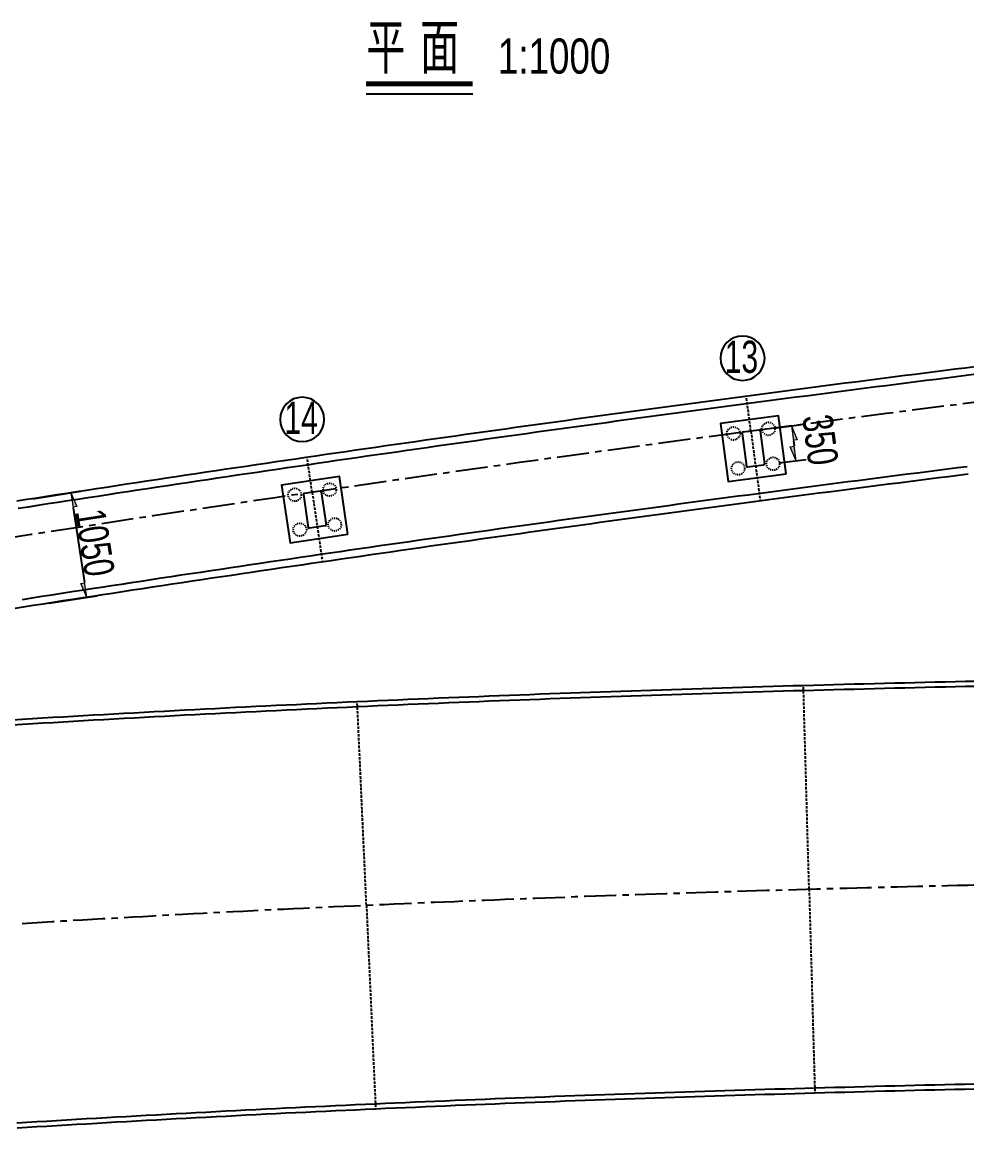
# Model space of a CAD drawing. Header units: millimetres. Extents: x 0 to 987207, y 0 to 5060561.
# Drawn here: x 493408.5 to 493502.3, y 2529701 to 2529810.9 of the extents above; entities that cross this region are included whole.
import ezdxf

# ---------------------------------------------------------------- set-up
doc = ezdxf.new("R2010")
doc.units = ezdxf.units.MM
doc.header["$LTSCALE"] = 0.1
doc.linetypes.add('CENTER', pattern=[50.8, 31.75, -6.35, 6.35, -6.35])
doc.linetypes.add('DASHED', pattern=[19.05, 12.7, -6.35])
doc.layers.get('0').update_dxf_attribs({"linetype": 'CONTINUOUS'})
doc.layers.get('Defpoints').update_dxf_attribs({"color": 150, "linetype": 'CONTINUOUS'})
for name, color, linetype in [('1', 1, 'CONTINUOUS'), ('TLJ', 180, 'CONTINUOUS'), ('YLJ', 210, 'CONTINUOUS'), ('zhix', 1, 'CENTER'), ('伸缩缝(平面)', 7, 'CONTINUOUS'), ('墩柱图(立面)', 7, 'CONTINUOUS'), ('桥梁', 94, 'CONTINUOUS')]:
    doc.layers.add(name, color=color, linetype=linetype)
doc.layers.add('标注', color=1, linetype='CONTINUOUS', lineweight=18)
doc.styles.add('BM_Dim', font='fsdb_e.shx', dxfattribs={"width": 0.75, "bigfont": 'hztxt.shx'})
doc.styles.add('MyFont', font='fsdb_e.shx', dxfattribs={"width": 0.78, "bigfont": 'hztxt.shx'})
doc.dimstyles.new('1-100', dxfattribs={"dimtxt": 3, "dimasz": 1.5, "dimexe": 1, "dimexo": 0.6, "dimgap": 0.1, "dimtad": 1, "dimdec": 0, "dimlfac": 100, "dimdsep": 46, "dimtxsty": 'BM_Dim', "dimblk": 'ARR-1', "dimcen": 0.09, "dimclrd": 256, "dimclre": 256, "dimclrt": 7, "dimadec": 1, "dimazin": 2, "dimtfac": 1, "dimtdec": 0, "dimtmove": 2, "dimatfit": 3, "dimldrblk": 'ARR-1', "dimfxl": 1, "dimtolj": 1, "dimtzin": 0, "dimlwd": 25, "dimarcsym": 1})

# ---------------------------------------------------------------- blocks, each defined once
blk = doc.blocks.new('ARR-1')
at = {"color": 1, "linetype": 'Continuous'}
for p, q in [((0, 0), (-1, 0)), ((0, 0), (-0.966, -0.259)), ((-0.966, -0.259), (-0.966, 0))]:
    blk.add_line(p, q, dxfattribs=at)
for points in [[(-0.966, -0.259), (-0.966, 0), (0, 0)], [(0, 0), (-0.966, 0), (-0.966, -0.259), (0, 0)], [(0, 0), (-0.966, -0.259), (-0.966, 0), (0, 0)], [(0, 0), (-0.966, -0.259), (-0.966, 0), (0, 0)]]:
    blk.add_solid(points, dxfattribs=at)
blk = doc.blocks.new('*D380')
at = {"layer": 'Defpoints', "color": 0}
for p in [(493482.6, 2529770.49), (493485.34, 2529767.32), (493483.06, 2529767.02)]:
    blk.add_point(p, dxfattribs=at)
at = {"layer": '标注', "lineweight": -2}
for p, q in [((493483.19, 2529770.57), (493485.88, 2529770.92)), ((493483.65, 2529767.1), (493486.34, 2529767.45))]:
    blk.add_line(p, q, dxfattribs=at)
at = {"layer": '标注', "lineweight": 25}
blk.add_line((493485.08, 2529769.3), (493485.15, 2529768.81), dxfattribs=at)
at = {"layer": '标注', "lineweight": 25, "xscale": 1.5, "yscale": 1.5, "zscale": 1.5}
for p, rotation in [((493484.89, 2529770.79), 97.53307973173752), ((493485.34, 2529767.32), 277.5330797317375)]:
    blk.add_blockref('ARR-1', p, dxfattribs=dict(at, rotation=rotation))
at = {"layer": '标注', "color": 7, "insert": (493487.74, 2529769.4), "char_height": 3, "attachment_point": 5, "rotation": 277.5331, "style": 'BM_Dim'}
blk.add_mtext('\\A1;350', dxfattribs=at)
blk = doc.blocks.new('*D382')
at = {"layer": 'Defpoints', "color": 0}
for p in [(493408.94, 2529763.46), (493410.55, 2529753.08), (493414.91, 2529753.76)]:
    blk.add_point(p, dxfattribs=at)
at = {"layer": '标注', "lineweight": -2}
for p, q in [((493409.54, 2529763.55), (493414.29, 2529764.29)), ((493411.15, 2529753.17), (493415.9, 2529753.91))]:
    blk.add_line(p, q, dxfattribs=at)
at = {"layer": '标注', "lineweight": 25}
blk.add_line((493413.53, 2529762.65), (493414.68, 2529755.24), dxfattribs=at)
at = {"layer": '标注', "lineweight": 25, "xscale": 1.5, "yscale": 1.5, "zscale": 1.5}
for p, rotation in [((493413.3, 2529764.14), 98.83330001932852), ((493414.91, 2529753.76), 278.8333000193285)]:
    blk.add_blockref('ARR-1', p, dxfattribs=dict(at, rotation=rotation))
at = {"layer": '标注', "color": 7, "insert": (493415.69, 2529759.19), "char_height": 3, "attachment_point": 5, "rotation": 278.8333, "style": 'BM_Dim'}
blk.add_mtext('\\A1;1050', dxfattribs=at)

msp = doc.modelspace()

# ---------------------------------------------------------------- linework, layer by layer
at = {"layer": '1', "color": 4, "linetype": 'Continuous'}
for p, q in [((493479.9832, 2529770.0418), (493480.4159, 2529766.7703)), ((493481.6554, 2529770.3638), (493480.0693, 2529770.154)), ((493481.7677, 2529770.2778), (493482.2003, 2529767.0062)), ((493482.1143, 2529766.894), (493480.5281, 2529766.6842)), ((493436.4071, 2529763.9617), (493436.8846, 2529760.6964)), ((493438.0747, 2529764.3066), (493436.4916, 2529764.0751)), ((493438.1881, 2529764.2222), (493438.6657, 2529760.9569)), ((493438.5812, 2529760.8435), (493436.9981, 2529760.6119))]:
    msp.add_line(p, q, dxfattribs=at)
for points in [[(493484.3469, 2529766.0292), (493483.5866, 2529771.7792), (493477.8366, 2529771.0188), (493478.597, 2529765.2689), (493484.3469, 2529766.0292)], [(493440.8255, 2529760.0095), (493439.9862, 2529765.7484), (493434.2472, 2529764.9091), (493435.0866, 2529759.1701), (493440.8255, 2529760.0095)]]:
    msp.add_lwpolyline(points, dxfattribs=at)
at = {"layer": '1', "color": 1, "linetype": 'DASHED', "ltscale": 0.01}
for centre in [(493479.1275, 2529770.0295), (493482.5972, 2529770.4883), (493479.5863, 2529766.5597), (493483.0561, 2529767.0185), (493439.0147, 2529764.4441), (493435.5516, 2529763.9376), (493439.5212, 2529760.981), (493436.0581, 2529760.4745)]:
    msp.add_circle(centre, 0.65, dxfattribs=at)
at = {"layer": '1', "color": 4, "linetype": 'Continuous'}
for centre, start, end in [((493480.0824, 2529770.0549), 97.53308, 187.53308), ((493481.6686, 2529770.2647), 7.53308, 97.53308), ((493480.515, 2529766.7834), 187.53308, 277.53308), ((493482.1012, 2529766.9931), 277.53308, 7.53308), ((493436.506, 2529763.9762), 98.320897, 188.320897), ((493438.0892, 2529764.2077), 8.320897, 98.320897), ((493436.9836, 2529760.7109), 188.320897, 278.320897), ((493438.5667, 2529760.9424), 278.320897, 8.320897)]:
    msp.add_arc(centre, 0.1, start, end, dxfattribs=at)
at = {"layer": 'TLJ', "flags": 128}
for points in [[(493503.1234, 2529776.6506), (493502.13, 2529776.5263), (493501.1367, 2529776.4017), (493500.1434, 2529776.2768), (493499.1502, 2529776.1515), (493498.157, 2529776.026), (493497.1639, 2529775.9001), (493496.1708, 2529775.774), (493495.1777, 2529775.6475), (493494.1847, 2529775.5207), (493493.1917, 2529775.3936), (493492.1987, 2529775.2662), (493491.2058, 2529775.1385), (493490.2129, 2529775.0105), (493489.2201, 2529774.8822), (493488.2273, 2529774.7535), (493487.2345, 2529774.6246), (493486.2418, 2529774.4953), (493485.2491, 2529774.3658), (493484.2565, 2529774.2359), (493483.2639, 2529774.1057), (493482.2714, 2529773.9752), (493481.2789, 2529773.8444), (493480.2864, 2529773.7132), (493479.294, 2529773.5818), (493478.3016, 2529773.4501), (493477.3092, 2529773.318), (493476.3169, 2529773.1856), (493475.3247, 2529773.053), (493474.3324, 2529772.92), (493473.3403, 2529772.7867), (493472.3481, 2529772.6531), (493471.356, 2529772.5192), (493470.364, 2529772.3849), (493469.372, 2529772.2504), (493468.38, 2529772.1156), (493467.3881, 2529771.9804), (493466.3962, 2529771.8449), (493465.4043, 2529771.7092), (493464.4125, 2529771.5731), (493463.4208, 2529771.4367), (493462.4291, 2529771.3), (493461.4374, 2529771.163), (493460.4458, 2529771.0257), (493459.4542, 2529770.888), (493458.4626, 2529770.7501), (493457.4711, 2529770.6118), (493456.4797, 2529770.4733), (493455.4882, 2529770.3344), (493454.4969, 2529770.1952), (493453.5055, 2529770.0557), (493452.5143, 2529769.9159), (493451.523, 2529769.7758), (493450.5318, 2529769.6354), (493449.5407, 2529769.4946), (493448.5496, 2529769.3536), (493447.5585, 2529769.2122), (493446.5675, 2529769.0706), (493445.5765, 2529768.9286), (493444.5856, 2529768.7863), (493443.5947, 2529768.6437), (493442.6038, 2529768.5008), (493441.613, 2529768.3576), (493440.6223, 2529768.2141), (493439.6316, 2529768.0703), (493438.6409, 2529767.9262), (493437.6503, 2529767.7817), (493436.6597, 2529767.6369), (493435.6692, 2529767.4919), (493434.6787, 2529767.3465), (493433.6883, 2529767.2008), (493432.6979, 2529767.0548), (493431.7076, 2529766.9085), (493430.7173, 2529766.7619), (493429.727, 2529766.615), (493428.7368, 2529766.4678), (493427.7466, 2529766.3202), (493426.7565, 2529766.1724), (493425.7664, 2529766.0242), (493424.7764, 2529765.8757), (493423.7864, 2529765.7269), (493422.7965, 2529765.5779), (493421.8066, 2529765.4285), (493420.8168, 2529765.2787), (493419.827, 2529765.1287), (493418.8373, 2529764.9784), (493417.8476, 2529764.8278), (493416.8579, 2529764.6768), (493415.8683, 2529764.5256), (493414.8788, 2529764.374), (493413.8893, 2529764.2221), (493412.8998, 2529764.0699), (493411.9104, 2529763.9175), (493410.921, 2529763.7647), (493409.9317, 2529763.6115), (493408.9424, 2529763.4581), (493407.9532, 2529763.3044)], [(493502.4453, 2529765.9835), (493501.4553, 2529765.859), (493500.4653, 2529765.7342), (493499.4754, 2529765.6091), (493498.4855, 2529765.4837), (493497.4956, 2529765.3579), (493496.5058, 2529765.2318), (493495.516, 2529765.1055), (493494.5263, 2529764.9788), (493493.5366, 2529764.8518), (493492.5469, 2529764.7245), (493491.5573, 2529764.5969), (493490.5677, 2529764.469), (493489.5782, 2529764.3408), (493488.5887, 2529764.2123), (493487.5992, 2529764.0834), (493486.6098, 2529763.9543), (493485.6204, 2529763.8248), (493484.6311, 2529763.6951), (493483.6418, 2529763.565), (493482.6525, 2529763.4346), (493481.6633, 2529763.3039), (493480.6741, 2529763.1729), (493479.685, 2529763.0416), (493478.6959, 2529762.91), (493477.7069, 2529762.778), (493476.7178, 2529762.6458), (493475.7289, 2529762.5133), (493474.7399, 2529762.3804), (493473.7511, 2529762.2472), (493472.7622, 2529762.1138), (493471.7734, 2529761.98), (493470.7847, 2529761.8459), (493469.7959, 2529761.7115), (493468.8073, 2529761.5768), (493467.8186, 2529761.4417), (493466.83, 2529761.3064), (493465.8415, 2529761.1708), (493464.853, 2529761.0348), (493463.8645, 2529760.8986), (493462.8761, 2529760.762), (493461.8877, 2529760.6251), (493460.8994, 2529760.488), (493459.9111, 2529760.3505), (493458.9228, 2529760.2127), (493457.9346, 2529760.0746), (493456.9464, 2529759.9361), (493455.9583, 2529759.7974), (493454.9702, 2529759.6584), (493453.9822, 2529759.519), (493452.9942, 2529759.3794), (493452.0063, 2529759.2394), (493451.0184, 2529759.0991), (493450.0305, 2529758.9586), (493449.0427, 2529758.8177), (493448.0549, 2529758.6765), (493447.0672, 2529758.535), (493446.0795, 2529758.3932), (493445.0919, 2529758.251), (493444.1043, 2529758.1086), (493443.1167, 2529757.9659), (493442.1292, 2529757.8228), (493441.1418, 2529757.6795), (493440.1543, 2529757.5358), (493439.167, 2529757.3918), (493438.1796, 2529757.2475), (493437.1924, 2529757.1029), (493436.2051, 2529756.958), (493435.2179, 2529756.8128), (493434.2308, 2529756.6673), (493433.2437, 2529756.5215), (493432.2566, 2529756.3754), (493431.2696, 2529756.2289), (493430.2827, 2529756.0822), (493429.2958, 2529755.9351), (493428.3089, 2529755.7877), (493427.3221, 2529755.6401), (493426.3353, 2529755.4921), (493425.3486, 2529755.3438), (493424.3619, 2529755.1952), (493423.3752, 2529755.0463), (493422.3886, 2529754.8971), (493421.4021, 2529754.7475), (493420.4156, 2529754.5977), (493419.4291, 2529754.4476), (493418.4427, 2529754.2971), (493417.4564, 2529754.1464), (493416.4701, 2529753.9953), (493415.4838, 2529753.8439), (493414.4976, 2529753.6922), (493413.5114, 2529753.5402), (493412.5253, 2529753.3879), (493411.5392, 2529753.2353), (493410.5532, 2529753.0824), (493409.5672, 2529752.9292), (493408.5813, 2529752.7757), (493407.5954, 2529752.6218)]]:
    msp.add_lwpolyline(points, dxfattribs=at)
at = {"layer": 'TLJ', "color": 8, "flags": 128}
for points in [[(493407.483, 2529741.5897), (493408.4912, 2529741.651), (493409.4995, 2529741.7117), (493410.5077, 2529741.7719), (493411.5159, 2529741.8316), (493412.5241, 2529741.8908), (493413.5323, 2529741.9496), (493414.5404, 2529742.0078), (493415.5486, 2529742.0655), (493416.5567, 2529742.1228), (493417.5649, 2529742.1795), (493418.573, 2529742.2358), (493419.5811, 2529742.2916), (493420.5892, 2529742.3469), (493421.5973, 2529742.4018), (493422.6053, 2529742.4561), (493423.6134, 2529742.51), (493424.6214, 2529742.5634), (493425.6294, 2529742.6163), (493426.6374, 2529742.6688), (493427.6454, 2529742.7208), (493428.6534, 2529742.7723), (493429.6613, 2529742.8234), (493430.6693, 2529742.874), (493431.6772, 2529742.9242), (493432.6851, 2529742.9739), (493433.693, 2529743.0231), (493434.7008, 2529743.0719), (493435.7087, 2529743.1202), (493436.7165, 2529743.1681), (493437.7243, 2529743.2155), (493438.7321, 2529743.2625), (493439.7399, 2529743.3091), (493440.7476, 2529743.3552), (493441.7553, 2529743.4008), (493442.763, 2529743.4461), (493443.7707, 2529743.4909), (493444.7784, 2529743.5352), (493445.786, 2529743.5792), (493446.7936, 2529743.6227), (493447.8012, 2529743.6658), (493448.8088, 2529743.7084), (493449.8163, 2529743.7507), (493450.8239, 2529743.7925), (493451.8314, 2529743.8339), (493452.8388, 2529743.8749), (493453.8463, 2529743.9154), (493454.8537, 2529743.9556), (493455.8611, 2529743.9953), (493456.8685, 2529744.0346), (493457.8759, 2529744.0736), (493458.8832, 2529744.1121), (493459.8905, 2529744.1502), (493460.8978, 2529744.1879), (493461.9051, 2529744.2253), (493462.9123, 2529744.2622), (493463.9195, 2529744.2987), (493464.9267, 2529744.3349), (493465.9338, 2529744.3706), (493466.941, 2529744.406), (493467.9481, 2529744.441), (493468.9551, 2529744.4756), (493469.9622, 2529744.5098), (493470.9692, 2529744.5436), (493471.9762, 2529744.5771), (493472.9831, 2529744.6102), (493473.9901, 2529744.6429), (493474.997, 2529744.6752), (493476.0038, 2529744.7072), (493477.0107, 2529744.7388), (493478.0175, 2529744.77), (493479.0243, 2529744.8009), (493480.031, 2529744.8314), (493481.0378, 2529744.8616), (493482.0445, 2529744.8914), (493483.0511, 2529744.9208), (493484.0578, 2529744.9499), (493485.0644, 2529744.9786), (493486.071, 2529745.007), (493487.0775, 2529745.035), (493488.084, 2529745.0627), (493489.0905, 2529745.0901), (493490.097, 2529745.1171), (493491.1034, 2529745.1438), (493492.1098, 2529745.1701), (493493.1161, 2529745.1961), (493494.1224, 2529745.2218), (493495.1287, 2529745.2471), (493496.135, 2529745.2721), (493497.1412, 2529745.2968), (493498.1474, 2529745.3212), (493499.1536, 2529745.3452), (493500.1597, 2529745.3689), (493501.1658, 2529745.3923), (493502.1719, 2529745.4154), (493503.1779, 2529745.4382)], [(493407.9719, 2529701.0433), (493408.9599, 2529701.1043), (493409.9479, 2529701.1648), (493410.936, 2529701.2248), (493411.9242, 2529701.2843), (493412.9124, 2529701.3433), (493413.9007, 2529701.4019), (493414.8891, 2529701.4599), (493415.8775, 2529701.5175), (493416.866, 2529701.5746), (493417.8546, 2529701.6312), (493418.8432, 2529701.6874), (493419.8319, 2529701.743), (493420.8207, 2529701.7982), (493421.8095, 2529701.853), (493422.7984, 2529701.9072), (493423.7874, 2529701.961), (493424.7764, 2529702.0144), (493425.7655, 2529702.0672), (493426.7547, 2529702.1196), (493427.7439, 2529702.1716), (493428.7332, 2529702.2231), (493429.7226, 2529702.2741), (493430.712, 2529702.3247), (493431.7015, 2529702.3748), (493432.691, 2529702.4245), (493433.6806, 2529702.4737), (493434.6703, 2529702.5225), (493435.6601, 2529702.5709), (493436.6499, 2529702.6188), (493437.6397, 2529702.6663), (493438.6296, 2529702.7133), (493439.6196, 2529702.7599), (493440.6097, 2529702.8061), (493441.5998, 2529702.8518), (493442.5899, 2529702.8971), (493443.5802, 2529702.942), (493444.5704, 2529702.9864), (493445.5608, 2529703.0305), (493446.5512, 2529703.0741), (493447.5417, 2529703.1173), (493448.5322, 2529703.16), (493449.5228, 2529703.2024), (493450.5134, 2529703.2443), (493451.5041, 2529703.2858), (493452.4948, 2529703.327), (493453.4857, 2529703.3677), (493454.4765, 2529703.408), (493455.4675, 2529703.4479), (493456.4584, 2529703.4874), (493457.4495, 2529703.5265), (493458.4406, 2529703.5652), (493459.4317, 2529703.6035), (493460.4229, 2529703.6414), (493461.4142, 2529703.6789), (493462.4055, 2529703.716), (493463.3969, 2529703.7528), (493464.3883, 2529703.7891), (493465.3798, 2529703.8251), (493466.3713, 2529703.8607), (493467.3629, 2529703.8959), (493468.3545, 2529703.9307), (493469.3462, 2529703.9651), (493470.338, 2529703.9992), (493471.3298, 2529704.0329), (493472.3216, 2529704.0662), (493473.3136, 2529704.0992), (493474.3055, 2529704.1318), (493475.2975, 2529704.164), (493476.2896, 2529704.1958), (493477.2817, 2529704.2273), (493478.2739, 2529704.2585), (493479.2661, 2529704.2893), (493480.2584, 2529704.3197), (493481.2507, 2529704.3498), (493482.2431, 2529704.3795), (493483.2355, 2529704.4089), (493484.228, 2529704.4379), (493485.2205, 2529704.4666), (493486.2131, 2529704.4949), (493487.2057, 2529704.5229), (493488.1984, 2529704.5506), (493489.1911, 2529704.5779), (493490.1839, 2529704.6049), (493491.1767, 2529704.6315), (493492.1696, 2529704.6578), (493493.1625, 2529704.6838), (493494.1555, 2529704.7095), (493495.1485, 2529704.7348), (493496.1416, 2529704.7598), (493497.1347, 2529704.7845), (493498.1279, 2529704.8088), (493499.1211, 2529704.8329), (493500.1144, 2529704.8566), (493501.1077, 2529704.88), (493502.1011, 2529704.9031), (493503.0945, 2529704.9259)]]:
    msp.add_lwpolyline(points, dxfattribs=at)
at = {"layer": 'YLJ', "color": 210, "flags": 128}
for points in [[(493503.2164, 2529775.9064), (493502.2233, 2529775.7821), (493501.2302, 2529775.6575), (493500.2371, 2529775.5326), (493499.2441, 2529775.4074), (493498.2512, 2529775.2819), (493497.2583, 2529775.1561), (493496.2654, 2529775.03), (493495.2726, 2529774.9035), (493494.2798, 2529774.7768), (493493.287, 2529774.6497), (493492.2943, 2529774.5224), (493491.3016, 2529774.3947), (493490.3089, 2529774.2667), (493489.3163, 2529774.1384), (493488.3238, 2529774.0098), (493487.3313, 2529773.8808), (493486.3388, 2529773.7516), (493485.3463, 2529773.6221), (493484.3539, 2529773.4922), (493483.3616, 2529773.3621), (493482.3693, 2529773.2316), (493481.377, 2529773.1008), (493480.3847, 2529772.9697), (493479.3925, 2529772.8383), (493478.4004, 2529772.7066), (493477.4083, 2529772.5746), (493476.4162, 2529772.4422), (493475.4242, 2529772.3096), (493474.4322, 2529772.1766), (493473.4402, 2529772.0434), (493472.4483, 2529771.9098), (493471.4565, 2529771.7759), (493470.4646, 2529771.6417), (493469.4729, 2529771.5072), (493468.4811, 2529771.3724), (493467.4894, 2529771.2373), (493466.4978, 2529771.1019), (493465.5062, 2529770.9661), (493464.5146, 2529770.8301), (493463.5231, 2529770.6937), (493462.5316, 2529770.557), (493461.5401, 2529770.4201), (493460.5487, 2529770.2828), (493459.5574, 2529770.1452), (493458.5661, 2529770.0072), (493457.5748, 2529769.869), (493456.5836, 2529769.7305), (493455.5924, 2529769.5917), (493454.6013, 2529769.4525), (493453.6102, 2529769.313), (493452.6191, 2529769.1733), (493451.6281, 2529769.0332), (493450.6371, 2529768.8928), (493449.6462, 2529768.7521), (493448.6553, 2529768.6111), (493447.6645, 2529768.4698), (493446.6737, 2529768.3282), (493445.683, 2529768.1862), (493444.6923, 2529768.044), (493443.7016, 2529767.9014), (493442.711, 2529767.7585), (493441.7205, 2529767.6154), (493440.7299, 2529767.4719), (493439.7395, 2529767.3281), (493438.749, 2529767.184), (493437.7586, 2529767.0396), (493436.7683, 2529766.8948), (493435.778, 2529766.7498), (493434.7878, 2529766.6045), (493433.7975, 2529766.4588), (493432.8074, 2529766.3129), (493431.8173, 2529766.1666), (493430.8272, 2529766.02), (493429.8372, 2529765.8731), (493428.8472, 2529765.7259), (493427.8573, 2529765.5784), (493426.8674, 2529765.4306), (493425.8776, 2529765.2825), (493424.8878, 2529765.134), (493423.898, 2529764.9853), (493422.9083, 2529764.8362), (493421.9187, 2529764.6869), (493420.9291, 2529764.5372), (493419.9395, 2529764.3872), (493418.95, 2529764.2369), (493417.9605, 2529764.0863), (493416.9711, 2529763.9354), (493415.9818, 2529763.7842), (493414.9924, 2529763.6327), (493414.0032, 2529763.4808), (493413.0139, 2529763.3287), (493412.0247, 2529763.1762), (493411.0356, 2529763.0235), (493410.0465, 2529762.8704), (493409.0575, 2529762.717), (493408.0685, 2529762.5633)], [(493502.3518, 2529766.7277), (493501.3616, 2529766.6032), (493500.3714, 2529766.4783), (493499.3812, 2529766.3532), (493498.3911, 2529766.2277), (493497.401, 2529766.1019), (493496.4109, 2529765.9758), (493495.4209, 2529765.8494), (493494.4309, 2529765.7227), (493493.441, 2529765.5957), (493492.4511, 2529765.4684), (493491.4613, 2529765.3408), (493490.4715, 2529765.2128), (493489.4817, 2529765.0846), (493488.492, 2529764.956), (493487.5023, 2529764.8271), (493486.5126, 2529764.698), (493485.523, 2529764.5685), (493484.5334, 2529764.4387), (493483.5439, 2529764.3086), (493482.5544, 2529764.1782), (493481.565, 2529764.0474), (493480.5756, 2529763.9164), (493479.5862, 2529763.7851), (493478.5969, 2529763.6534), (493477.6076, 2529763.5214), (493476.6183, 2529763.3892), (493475.6291, 2529763.2566), (493474.64, 2529763.1237), (493473.6509, 2529762.9905), (493472.6618, 2529762.857), (493471.6727, 2529762.7232), (493470.6837, 2529762.5891), (493469.6948, 2529762.4546), (493468.7059, 2529762.3199), (493467.717, 2529762.1848), (493466.7282, 2529762.0495), (493465.7394, 2529761.9138), (493464.7507, 2529761.7778), (493463.762, 2529761.6415), (493462.7733, 2529761.5049), (493461.7847, 2529761.368), (493460.7961, 2529761.2308), (493459.8076, 2529761.0933), (493458.8191, 2529760.9555), (493457.8307, 2529760.8173), (493456.8423, 2529760.6789), (493455.8539, 2529760.5401), (493454.8656, 2529760.401), (493453.8774, 2529760.2617), (493452.8891, 2529760.122), (493451.901, 2529759.982), (493450.9128, 2529759.8417), (493449.9247, 2529759.7011), (493448.9367, 2529759.5601), (493447.9487, 2529759.4189), (493446.9607, 2529759.2774), (493445.9728, 2529759.1355), (493444.9849, 2529758.9934), (493443.9971, 2529758.8509), (493443.0093, 2529758.7081), (493442.0216, 2529758.5651), (493441.0339, 2529758.4217), (493440.0462, 2529758.278), (493439.0586, 2529758.134), (493438.0711, 2529757.9896), (493437.0836, 2529757.845), (493436.0961, 2529757.7001), (493435.1087, 2529757.5548), (493434.1213, 2529757.4093), (493433.134, 2529757.2634), (493432.1467, 2529757.1173), (493431.1594, 2529756.9708), (493430.1723, 2529756.824), (493429.1851, 2529756.6769), (493428.198, 2529756.5295), (493427.2109, 2529756.3818), (493426.2239, 2529756.2338), (493425.237, 2529756.0854), (493424.2501, 2529755.9368), (493423.2632, 2529755.7879), (493422.2764, 2529755.6386), (493421.2896, 2529755.4891), (493420.3029, 2529755.3392), (493419.3162, 2529755.189), (493418.3295, 2529755.0385), (493417.3429, 2529754.8877), (493416.3564, 2529754.7366), (493415.3699, 2529754.5852), (493414.3835, 2529754.4335), (493413.3971, 2529754.2815), (493412.4107, 2529754.1291), (493411.4244, 2529753.9765), (493410.4381, 2529753.8235), (493409.4519, 2529753.6703), (493408.4658, 2529753.5167)]]:
    msp.add_lwpolyline(points, dxfattribs=at)
at = {"layer": 'YLJ', "color": 8, "flags": 128}
for points in [[(493407.5134, 2529741.0907), (493408.5214, 2529741.1519), (493409.5294, 2529741.2126), (493410.5374, 2529741.2728), (493411.5453, 2529741.3325), (493412.5533, 2529741.3917), (493413.5612, 2529741.4504), (493414.5691, 2529741.5086), (493415.5771, 2529741.5663), (493416.585, 2529741.6236), (493417.5929, 2529741.6803), (493418.6007, 2529741.7366), (493419.6086, 2529741.7924), (493420.6165, 2529741.8477), (493421.6243, 2529741.9025), (493422.6321, 2529741.9568), (493423.64, 2529742.0107), (493424.6478, 2529742.0641), (493425.6555, 2529742.117), (493426.6633, 2529742.1695), (493427.6711, 2529742.2215), (493428.6788, 2529742.273), (493429.6865, 2529742.324), (493430.6942, 2529742.3746), (493431.7019, 2529742.4248), (493432.7096, 2529742.4745), (493433.7173, 2529742.5237), (493434.7249, 2529742.5725), (493435.7325, 2529742.6208), (493436.7401, 2529742.6686), (493437.7477, 2529742.7161), (493438.7553, 2529742.7631), (493439.7628, 2529742.8096), (493440.7703, 2529742.8557), (493441.7778, 2529742.9014), (493442.7853, 2529742.9466), (493443.7928, 2529742.9914), (493444.8003, 2529743.0357), (493445.8077, 2529743.0797), (493446.8151, 2529743.1232), (493447.8225, 2529743.1662), (493448.8298, 2529743.2089), (493449.8372, 2529743.2511), (493450.8445, 2529743.2929), (493451.8518, 2529743.3343), (493452.8591, 2529743.3753), (493453.8663, 2529743.4158), (493454.8735, 2529743.456), (493455.8808, 2529743.4957), (493456.8879, 2529743.535), (493457.8951, 2529743.5739), (493458.9022, 2529743.6125), (493459.9093, 2529743.6506), (493460.9164, 2529743.6883), (493461.9235, 2529743.7256), (493462.9305, 2529743.7625), (493463.9375, 2529743.7991), (493464.9445, 2529743.8352), (493465.9515, 2529743.8709), (493466.9584, 2529743.9063), (493467.9653, 2529743.9413), (493468.9722, 2529743.9759), (493469.9791, 2529744.0101), (493470.9859, 2529744.0439), (493471.9927, 2529744.0774), (493472.9995, 2529744.1104), (493474.0062, 2529744.1431), (493475.0129, 2529744.1755), (493476.0196, 2529744.2074), (493477.0263, 2529744.239), (493478.0329, 2529744.2703), (493479.0395, 2529744.3011), (493480.0461, 2529744.3316), (493481.0527, 2529744.3618), (493482.0592, 2529744.3916), (493483.0657, 2529744.421), (493484.0721, 2529744.4501), (493485.0786, 2529744.4788), (493486.085, 2529744.5072), (493487.0913, 2529744.5352), (493488.0977, 2529744.5629), (493489.104, 2529744.5903), (493490.1103, 2529744.6173), (493491.1165, 2529744.644), (493492.1228, 2529744.6703), (493493.129, 2529744.6963), (493494.1351, 2529744.722), (493495.1412, 2529744.7473), (493496.1473, 2529744.7723), (493497.1534, 2529744.797), (493498.1594, 2529744.8213), (493499.1654, 2529744.8454), (493500.1714, 2529744.8691), (493501.1774, 2529744.8925), (493502.1833, 2529744.9155), (493503.1891, 2529744.9383)], [(493407.941, 2529701.5424), (493408.9292, 2529701.6034), (493409.9175, 2529701.6639), (493410.9058, 2529701.7239), (493411.8942, 2529701.7834), (493412.8827, 2529701.8425), (493413.8713, 2529701.901), (493414.8599, 2529701.9591), (493415.8485, 2529702.0167), (493416.8373, 2529702.0738), (493417.8261, 2529702.1304), (493418.815, 2529702.1866), (493419.8039, 2529702.2423), (493420.7929, 2529702.2975), (493421.782, 2529702.3522), (493422.7711, 2529702.4065), (493423.7603, 2529702.4603), (493424.7496, 2529702.5136), (493425.739, 2529702.5665), (493426.7284, 2529702.6189), (493427.7178, 2529702.6709), (493428.7073, 2529702.7224), (493429.6969, 2529702.7734), (493430.6866, 2529702.824), (493431.6763, 2529702.8742), (493432.6661, 2529702.9239), (493433.6559, 2529702.9731), (493434.6458, 2529703.0219), (493435.6358, 2529703.0703), (493436.6258, 2529703.1182), (493437.6159, 2529703.1657), (493438.606, 2529703.2127), (493439.5962, 2529703.2594), (493440.5865, 2529703.3055), (493441.5768, 2529703.3513), (493442.5672, 2529703.3966), (493443.5576, 2529703.4415), (493444.5481, 2529703.4859), (493445.5387, 2529703.53), (493446.5293, 2529703.5736), (493447.52, 2529703.6168), (493448.5107, 2529703.6596), (493449.5015, 2529703.7019), (493450.4924, 2529703.7439), (493451.4833, 2529703.7854), (493452.4742, 2529703.8265), (493453.4652, 2529703.8673), (493454.4563, 2529703.9076), (493455.4474, 2529703.9475), (493456.4386, 2529703.987), (493457.4299, 2529704.0261), (493458.4212, 2529704.0648), (493459.4125, 2529704.1031), (493460.4039, 2529704.141), (493461.3954, 2529704.1785), (493462.3869, 2529704.2157), (493463.3785, 2529704.2524), (493464.3701, 2529704.2888), (493465.3617, 2529704.3247), (493466.3535, 2529704.3603), (493467.3453, 2529704.3955), (493468.3371, 2529704.4304), (493469.329, 2529704.4648), (493470.3209, 2529704.4989), (493471.3129, 2529704.5326), (493472.305, 2529704.5659), (493473.297, 2529704.5989), (493474.2892, 2529704.6315), (493475.2814, 2529704.6637), (493476.2736, 2529704.6956), (493477.2659, 2529704.7271), (493478.2583, 2529704.7582), (493479.2507, 2529704.789), (493480.2431, 2529704.8195), (493481.2357, 2529704.8495), (493482.2282, 2529704.8793), (493483.2208, 2529704.9087), (493484.2135, 2529704.9377), (493485.2062, 2529704.9664), (493486.1989, 2529704.9947), (493487.1917, 2529705.0227), (493488.1846, 2529705.0504), (493489.1775, 2529705.0777), (493490.1704, 2529705.1047), (493491.1634, 2529705.1313), (493492.1565, 2529705.1576), (493493.1495, 2529705.1836), (493494.1427, 2529705.2093), (493495.1359, 2529705.2346), (493496.1291, 2529705.2596), (493497.1224, 2529705.2843), (493498.1157, 2529705.3087), (493499.1091, 2529705.3327), (493500.1025, 2529705.3565), (493501.096, 2529705.3799), (493502.0895, 2529705.403), (493503.0831, 2529705.4258)]]:
    msp.add_lwpolyline(points, dxfattribs=at)
at = {"layer": 'zhix', "color": 8, "flags": 128}
msp.add_lwpolyline([(493408.4715, 2529721.3624), (493409.4697, 2529721.4231), (493410.4679, 2529721.4834), (493411.4661, 2529721.5431), (493412.4643, 2529721.6023), (493413.4626, 2529721.6611), (493414.4609, 2529721.7194), (493415.4592, 2529721.7772), (493416.4576, 2529721.8345), (493417.456, 2529721.8913), (493418.4544, 2529721.9476), (493419.4528, 2529722.0035), (493420.4513, 2529722.0588), (493421.4498, 2529722.1137), (493422.4483, 2529722.1682), (493423.4468, 2529722.2221), (493424.4454, 2529722.2756), (493425.444, 2529722.3286), (493426.4426, 2529722.3812), (493427.4413, 2529722.4333), (493428.4399, 2529722.4849), (493429.4386, 2529722.5361), (493430.4373, 2529722.5868), (493431.4361, 2529722.637), (493432.4348, 2529722.6868), (493433.4336, 2529722.7362), (493434.4324, 2529722.7851), (493435.4312, 2529722.8336), (493436.4301, 2529722.8816), (493437.429, 2529722.9291), (493438.4278, 2529722.9763), (493439.4267, 2529723.0229), (493440.4257, 2529723.0692), (493441.4246, 2529723.115), (493442.4236, 2529723.1604), (493443.4226, 2529723.2053), (493444.4216, 2529723.2499), (493445.4206, 2529723.2939), (493446.4197, 2529723.3376), (493447.4187, 2529723.3809), (493448.4178, 2529723.4237), (493449.4169, 2529723.4661), (493450.416, 2529723.5081), (493451.4152, 2529723.5496), (493452.4143, 2529723.5908), (493453.4135, 2529723.6315), (493454.4127, 2529723.6719), (493455.4119, 2529723.7118), (493456.4111, 2529723.7513), (493457.4103, 2529723.7904), (493458.4096, 2529723.8291), (493459.4089, 2529723.8674), (493460.4081, 2529723.9054), (493461.4074, 2529723.9429), (493462.4067, 2529723.98), (493463.4061, 2529724.0167), (493464.4054, 2529724.0531), (493465.4048, 2529724.089), (493466.4041, 2529724.1246), (493467.4035, 2529724.1598), (493468.4029, 2529724.1946), (493469.4023, 2529724.229), (493470.4017, 2529724.2631), (493471.4012, 2529724.2967), (493472.4006, 2529724.33), (493473.4001, 2529724.363), (493474.3995, 2529724.3955), (493475.399, 2529724.4277), (493476.3985, 2529724.4595), (493477.398, 2529724.491), (493478.3975, 2529724.5221), (493479.3971, 2529724.5528), (493480.3966, 2529724.5832), (493481.3961, 2529724.6132), (493482.3957, 2529724.6429), (493483.3953, 2529724.6722), (493484.3949, 2529724.7012), (493485.3944, 2529724.7298), (493486.394, 2529724.7581), (493487.3937, 2529724.786), (493488.3933, 2529724.8136), (493489.3929, 2529724.8409), (493490.3925, 2529724.8678), (493491.3922, 2529724.8944), (493492.3918, 2529724.9206), (493493.3915, 2529724.9465), (493494.3912, 2529724.9721), (493495.3909, 2529724.9973), (493496.3906, 2529725.0223), (493497.3902, 2529725.0469), (493498.39, 2529725.0712), (493499.3897, 2529725.0951), (493500.3894, 2529725.1188), (493501.3891, 2529725.1421), (493502.3889, 2529725.1651), (493503.3886, 2529725.1878), (493504.3883, 2529725.2102), (493505.3881, 2529725.2323), (493506.3879, 2529725.254), (493507.3876, 2529725.2755), (493508.3874, 2529725.2967), (493509.3872, 2529725.3176), (493510.387, 2529725.3381), (493511.3868, 2529725.3584), (493512.3866, 2529725.3784), (493513.3864, 2529725.3981), (493514.3862, 2529725.4175), (493515.386, 2529725.4366), (493516.3858, 2529725.4554), (493517.3857, 2529725.474), (493518.3855, 2529725.4922), (493519.3853, 2529725.5102), (493520.3852, 2529725.5279), (493521.385, 2529725.5454), (493522.3849, 2529725.5625), (493523.3847, 2529725.5794), (493524.3846, 2529725.596), (493525.3845, 2529725.6123), (493526.3843, 2529725.6284), (493527.3842, 2529725.6442), (493528.3841, 2529725.6598), (493529.384, 2529725.6751), (493530.3839, 2529725.6901), (493531.3837, 2529725.7049), (493532.3836, 2529725.7194), (493533.3835, 2529725.7337), (493534.3834, 2529725.7477), (493535.3833, 2529725.7615), (493536.3833, 2529725.775), (493537.3832, 2529725.7883), (493538.3831, 2529725.8013), (493539.383, 2529725.8142), (493540.3829, 2529725.8267), (493541.3828, 2529725.839), (493542.3828, 2529725.8511), (493543.3827, 2529725.863), (493544.3826, 2529725.8746), (493545.3826, 2529725.886), (493546.3825, 2529725.8972), (493547.3824, 2529725.9082), (493548.3824, 2529725.9189), (493549.3823, 2529725.9294), (493550.3823, 2529725.9397), (493551.3822, 2529725.9498), (493552.3822, 2529725.9597), (493553.3821, 2529725.9693), (493554.3821, 2529725.9788), (493555.382, 2529725.988), (493556.382, 2529725.997), (493557.382, 2529726.0058), (493558.3819, 2529726.0145), (493559.3819, 2529726.0229), (493560.3819, 2529726.0311), (493561.3818, 2529726.0391), (493562.3818, 2529726.047), (493563.3818, 2529726.0546), (493564.3817, 2529726.0621), (493565.3817, 2529726.0693), (493566.3817, 2529726.0764), (493567.3817, 2529726.0833), (493568.3816, 2529726.09), (493569.3816, 2529726.0966), (493570.3816, 2529726.1029), (493571.3816, 2529726.1091), (493572.3816, 2529726.1151), (493573.3815, 2529726.1209), (493574.3815, 2529726.1266), (493575.3815, 2529726.1321), (493576.3815, 2529726.1374), (493577.3815, 2529726.1426), (493578.3815, 2529726.1476), (493579.3815, 2529726.1524), (493580.3815, 2529726.1571), (493581.3814, 2529726.1616), (493582.3814, 2529726.166), (493583.3814, 2529726.1702), (493584.3814, 2529726.1743), (493585.3814, 2529726.1782), (493586.3814, 2529726.182), (493587.3814, 2529726.1856), (493588.3814, 2529726.1891), (493589.3814, 2529726.1925), (493590.3814, 2529726.1957), (493591.3814, 2529726.1988), (493592.3814, 2529726.2017), (493593.3814, 2529726.2045), (493594.3814, 2529726.2072), (493595.3814, 2529726.2098), (493596.3814, 2529726.2122), (493597.3814, 2529726.2145), (493598.3813, 2529726.2167), (493599.3813, 2529726.2188), (493600.3813, 2529726.2207), (493601.3813, 2529726.2225), (493602.3813, 2529726.2243), (493603.3813, 2529726.2259), (493604.3813, 2529726.2274), (493605.3813, 2529726.2287), (493606.3813, 2529726.23), (493607.3813, 2529726.2312), (493608.3813, 2529726.2323), (493609.3813, 2529726.2332), (493610.3813, 2529726.2341), (493611.3813, 2529726.2349), (493612.3813, 2529726.2356), (493613.3813, 2529726.2362), (493614.3813, 2529726.2367), (493615.3813, 2529726.2371), (493616.3813, 2529726.2374), (493617.3813, 2529726.2377), (493618.3813, 2529726.2378), (493619.3813, 2529726.2379), (493620.3813, 2529726.2379), (493621.3813, 2529726.2378), (493622.3813, 2529726.2377), (493623.3813, 2529726.2375), (493624.3813, 2529726.2372), (493625.3813, 2529726.2368), (493626.3813, 2529726.2364), (493627.3813, 2529726.2359), (493628.3813, 2529726.2354), (493629.3813, 2529726.2348), (493630.3813, 2529726.2341), (493631.3813, 2529726.2334), (493632.3813, 2529726.2326), (493633.3813, 2529726.2318), (493634.3813, 2529726.2309), (493635.3813, 2529726.23), (493636.3813, 2529726.229), (493637.3813, 2529726.228), (493638.3813, 2529726.2269), (493639.3813, 2529726.2258), (493640.3813, 2529726.2247), (493641.3813, 2529726.2235), (493642.3813, 2529726.2223), (493643.3813, 2529726.2211), (493644.3813, 2529726.2198), (493645.3813, 2529726.2185), (493646.3813, 2529726.2172), (493647.3813, 2529726.2159), (493648.3813, 2529726.2145), (493649.3813, 2529726.2131), (493650.3813, 2529726.2117), (493651.3813, 2529726.2103), (493652.3813, 2529726.2089), (493653.3813, 2529726.2074), (493654.3813, 2529726.206), (493655.3813, 2529726.2045), (493656.3813, 2529726.203), (493657.3813, 2529726.2015), (493658.3813, 2529726.2001)], dxfattribs=at)
at = {"layer": 'zhix'}
msp.add_arc((493900.3778, 2526597.8771), 3200, 95.095214, 102.1186165, dxfattribs=at)
at = {"layer": '伸缩缝(平面)', "color": 3, "linetype": 'Continuous', "const_width": 0.5}
msp.add_lwpolyline([(493442.6412, 2529804.7714), (493453.2258, 2529804.7714)], dxfattribs=at)
at = {"layer": '伸缩缝(平面)', "color": 1, "linetype": 'Continuous'}
msp.add_lwpolyline([(493442.6412, 2529803.7714), (493453.2258, 2529803.7714)], dxfattribs=at)
at = {"layer": '墩柱图(立面)', "color": 1, "linetype": 'Continuous'}
for centre, start, end in [((493480.023, 2529777.5), 90, 270), ((493480.023, 2529777.5), 270, 90), ((493436.2858, 2529771.427), 90, 270), ((493436.2858, 2529771.427), 270, 90)]:
    msp.add_arc(centre, 2.2, start, end, dxfattribs=at)
at = {"layer": '桥梁', "linetype": 'DASHED', "ltscale": 0.2}
for p, q in [((493480.8623, 2529770.2589), (493480.4035, 2529773.7287)), ((493480.8623, 2529770.2589), (493481.78, 2529763.3193)), ((493437.2831, 2529764.1909), (493436.7766, 2529767.654)), ((493437.2831, 2529764.1909), (493438.2961, 2529757.2646))]:
    msp.add_line(p, q, dxfattribs=at)
at = {"layer": '桥梁', "color": 8, "linetype": 'DASHED', "ltscale": 0.2}
for p, q in [((493486.6383, 2529724.765), (493486.071, 2529745.007)), ((493442.6677, 2529723.1714), (493441.7553, 2529743.4008)), ((493486.6383, 2529724.765), (493487.2057, 2529704.5229)), ((493442.6677, 2529723.1714), (493443.5802, 2529702.942))]:
    msp.add_line(p, q, dxfattribs=at)

# ---------------------------------------------------------------- texts
at = {"layer": '伸缩缝(平面)', "color": 7, "linetype": 'Continuous', "style": 'MyFont', "width": 0.78}
for s, height, p in [('平 面', 5, (493442.6412, 2529805.7714)), ('1:1000', 3.5, (493455.7258, 2529805.7714))]:
    msp.add_text(s, height=height, dxfattribs=at).set_placement(p)
at = {"layer": '墩柱图(立面)', "color": 7, "linetype": 'Continuous', "style": 'MyFont', "width": 0.7}
for s, p in [('13', (493478.2459, 2529776.0502)), ('14', (493434.5087, 2529769.9773))]:
    msp.add_text(s, height=3.2, dxfattribs=at).set_placement(p)

# ---------------------------------------------------------------- dimensions: what is measured, and where the dimension line sits
at = {"layer": '标注', "color": 2}
for p1, p2, distance, picture, middle in [((493482.5972, 2529770.4883), (493483.0561, 2529767.0185), 2.3081, '*D380', (493487.742, 2529769.4034)), ((493408.9424, 2529763.4581), (493410.5548, 2529753.0827), 4.4082, '*D382', (493415.6855, 2529759.193))]:
    dim = msp.add_aligned_dim(p1=p1, p2=p2, distance=distance, dimstyle='1-100', dxfattribs=at)
    dim.commit()
    dim.dimension.update_dxf_attribs({"geometry": picture, "text_midpoint": middle})

doc.saveas('drawing.dxf')
